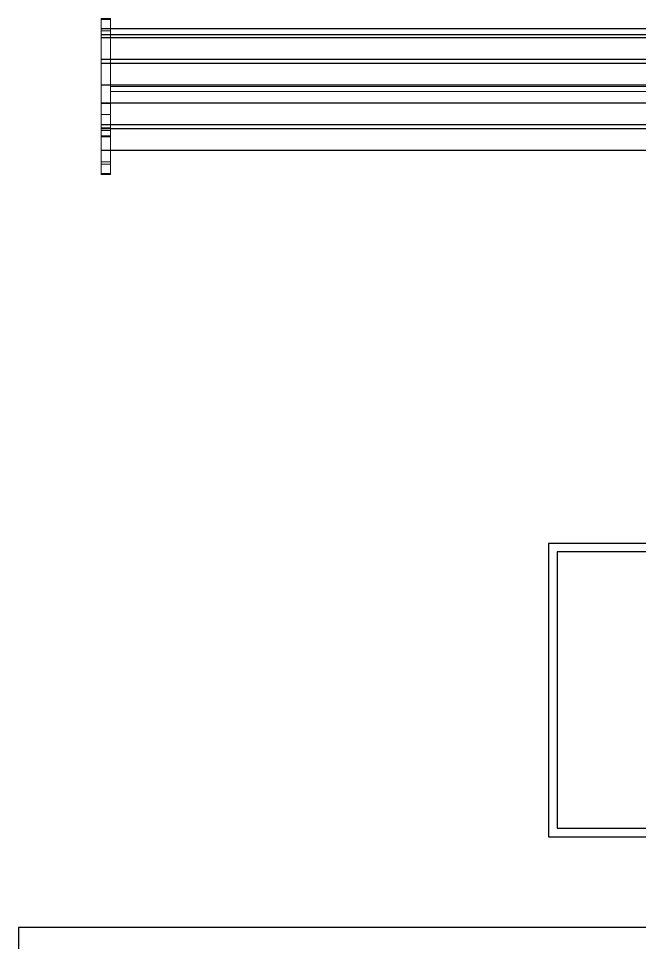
# Model space of a CAD drawing. Header units: feet. Extents: x -21 to 5170, y -254 to 1413.
# Drawn here: x 451.44 to 484.84, y 34.94 to 84.68 of the extents above; entities that cross this region are included whole.
import ezdxf
from ezdxf.lldxf.tags import DXFTag

# ---------------------------------------------------------------- set-up
doc = ezdxf.new("R2010")
doc.units = ezdxf.units.FT
doc.header["$MEASUREMENT"] = 0
for name, color, linetype in [('DC FEEEDERS', 1, 'Continuous'), ('E-ARRY-TABL', 9, 'Continuous'), ('PV-AG-DC1', 142, 'DC1'), ('WIRE MANAGEMENT', 4, 'Continuous')]:
    doc.layers.add(name, color=color, linetype=linetype)
doc.styles.add('NEI-A', font='arial.ttf')
tags = doc.linetypes.add('DC1', pattern='A,0.176989,-0.035266,["DC1",NEI-A,S=0.1,R=0,X=0,Y=-0.05],-0.314734,0.176989', length=0.703978).pattern_tags.tags
tags[6] = DXFTag(74, 10)

msp = doc.modelspace()

# ---------------------------------------------------------------- linework, layer by layer
at = {"layer": 'DC FEEEDERS'}
for points in [[(455.88117, 83.65906), (493.16231, 83.65906)], [(455.88117, 82.49906), (489.05095, 82.49906)], [(455.88117, 82.27712), (488.86811, 82.27712)], [(455.88117, 81.11712), (488.58895, 81.11712)], [(455.88117, 80.13972), (488.58895, 80.13972)], [(455.88117, 78.97972), (488.58895, 78.97972)], [(455.88117, 78.75778), (488.59628, 78.75778)], [(455.88117, 77.59778), (489.94141, 77.59778)]]:
    msp.add_lwpolyline(points, dxfattribs=at)
at = {"layer": 'E-ARRY-TABL'}
for p, q in [((479.95564, 56.42221), (479.95564, 40.62914)), ((512.45731, 56.42221), (479.95564, 56.42221)), ((511.99954, 55.96444), (480.41341, 55.96444)), ((480.41341, 55.96444), (480.41341, 41.08691)), ((480.41341, 41.08691), (511.99954, 41.08691)), ((479.95564, 40.62914), (512.45731, 40.62914)), ((540.97639, 35.73958), (451.43656, 35.73958)), ((451.43656, 35.73958), (451.43656, -9.67121))]:
    msp.add_line(p, q, dxfattribs=at)
at = {"layer": 'PV-AG-DC1', "flags": 128}
for points in [[(487.31217, 84.13338), (455.88117, 84.13338)], [(486.63602, 83.80092), (455.88117, 83.80092)]]:
    msp.add_lwpolyline(points, dxfattribs=at)
at = {"layer": 'WIRE MANAGEMENT', "color": 4, "linetype": 'Continuous', "lineweight": 18, "elevation": 0.11854, "flags": 128}
for points in [[(456.38117, 84.6839), (455.88117, 84.6839)], [(455.88117, 84.6839), (455.88117, 76.2839)], [(456.38117, 84.62281), (455.88117, 84.62281)], [(456.38117, 76.2839), (456.38117, 84.6839)], [(456.38117, 84.13931), (455.88117, 84.13931)], [(456.38117, 84.01124), (455.88117, 84.01124)], [(456.38117, 81.03034), (488.58895, 81.03034)], [(456.38117, 80.75227), (488.58895, 80.75227)], [(456.38117, 80.10109), (455.88117, 80.10109)], [(456.38117, 79.51883), (455.88117, 79.51883)], [(456.38117, 78.79263), (455.88117, 78.79263)], [(456.38117, 78.65706), (455.88117, 78.65706)], [(456.38117, 78.37197), (455.88117, 78.37197)], [(456.38117, 78.31074), (455.88117, 78.31074)], [(456.38117, 76.96962), (455.88117, 76.96962)], [(456.38117, 76.83404), (455.88117, 76.83404)], [(456.38117, 76.34498), (455.88117, 76.34498)], [(456.38117, 76.2839), (455.88117, 76.2839)]]:
    msp.add_lwpolyline(points, dxfattribs=at)

doc.saveas('drawing.dxf')
